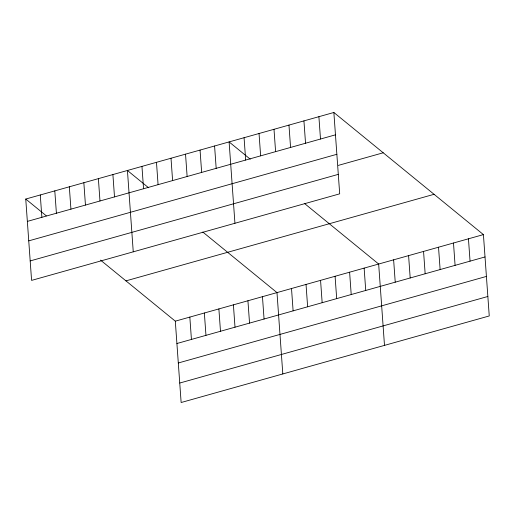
<?xml version="1.0" encoding="UTF-8"?>
<svg xmlns="http://www.w3.org/2000/svg" width="515" height="515" viewBox="0 0 515 515"><rect width="100%" height="100%" fill="white"/><g stroke="black" fill="none" stroke-linecap="round" stroke-linejoin="round"><path stroke-width="0.77" d="M333.862 112.482L339.694 193.833L31.582 280.398L25.75 199.048L333.862 112.482L483.418 234.602L489.25 315.953L181.138 402.518L175.306 321.167L100.528 260.107M27.353 221.392L335.465 134.827M28.75 240.866L336.861 154.294M338.323 165.392L383.218 152.781M30.185 260.925L338.297 174.36M125.95 280.868L434.068 194.303M175.306 321.167L483.418 234.602M176.909 343.511L485.021 256.946M178.306 362.985L486.418 276.42M179.741 383.044L487.853 296.479M250.258 159.187L229.104 141.915L234.937 223.265M304.487 203.47L378.66 264.034L384.493 345.385M148.578 187.75L127.43 170.484L133.256 251.829M202.813 232.033L276.986 292.604L282.812 373.954M25.75 199.048L46.311 215.843M468.45 238.805L470.053 261.15M453.49 243.009L455.086 265.354M438.523 247.213L440.125 269.557M423.555 251.423L425.158 273.761M408.595 255.627L410.191 277.971M393.627 259.83L395.23 282.175M364.137 268.115L365.734 290.46M349.608 272.197L351.211 294.541M335.085 276.278L336.688 298.623M318.894 116.686L320.497 139.031M320.562 280.36L322.158 302.704M303.934 120.89L305.537 143.234M306.032 284.441L307.635 306.786M288.966 125.094L290.569 147.438M291.509 288.522L293.112 310.867M273.999 129.297L275.602 151.642M259.039 133.507L260.635 155.845M262.457 296.685L264.06 319.023M244.071 137.711L245.674 160.056M247.934 300.766L249.537 323.105M233.404 304.841L235.007 327.186M214.581 145.996L216.178 168.341M218.881 308.923L220.484 331.267M200.052 150.077L201.655 172.422M204.358 313.004L205.961 335.349M185.529 154.159L187.132 176.503M189.829 317.086L191.432 339.43M171.006 158.24L172.602 180.585M156.476 162.322L158.079 184.66M141.953 166.403L143.556 188.741M112.901 174.566L114.504 196.904M98.378 178.641L99.981 200.985M83.848 182.722L85.451 205.067M69.325 186.803L70.928 209.148M54.802 190.885L56.405 213.229M40.273 194.966L41.876 217.311"/></g></svg>
